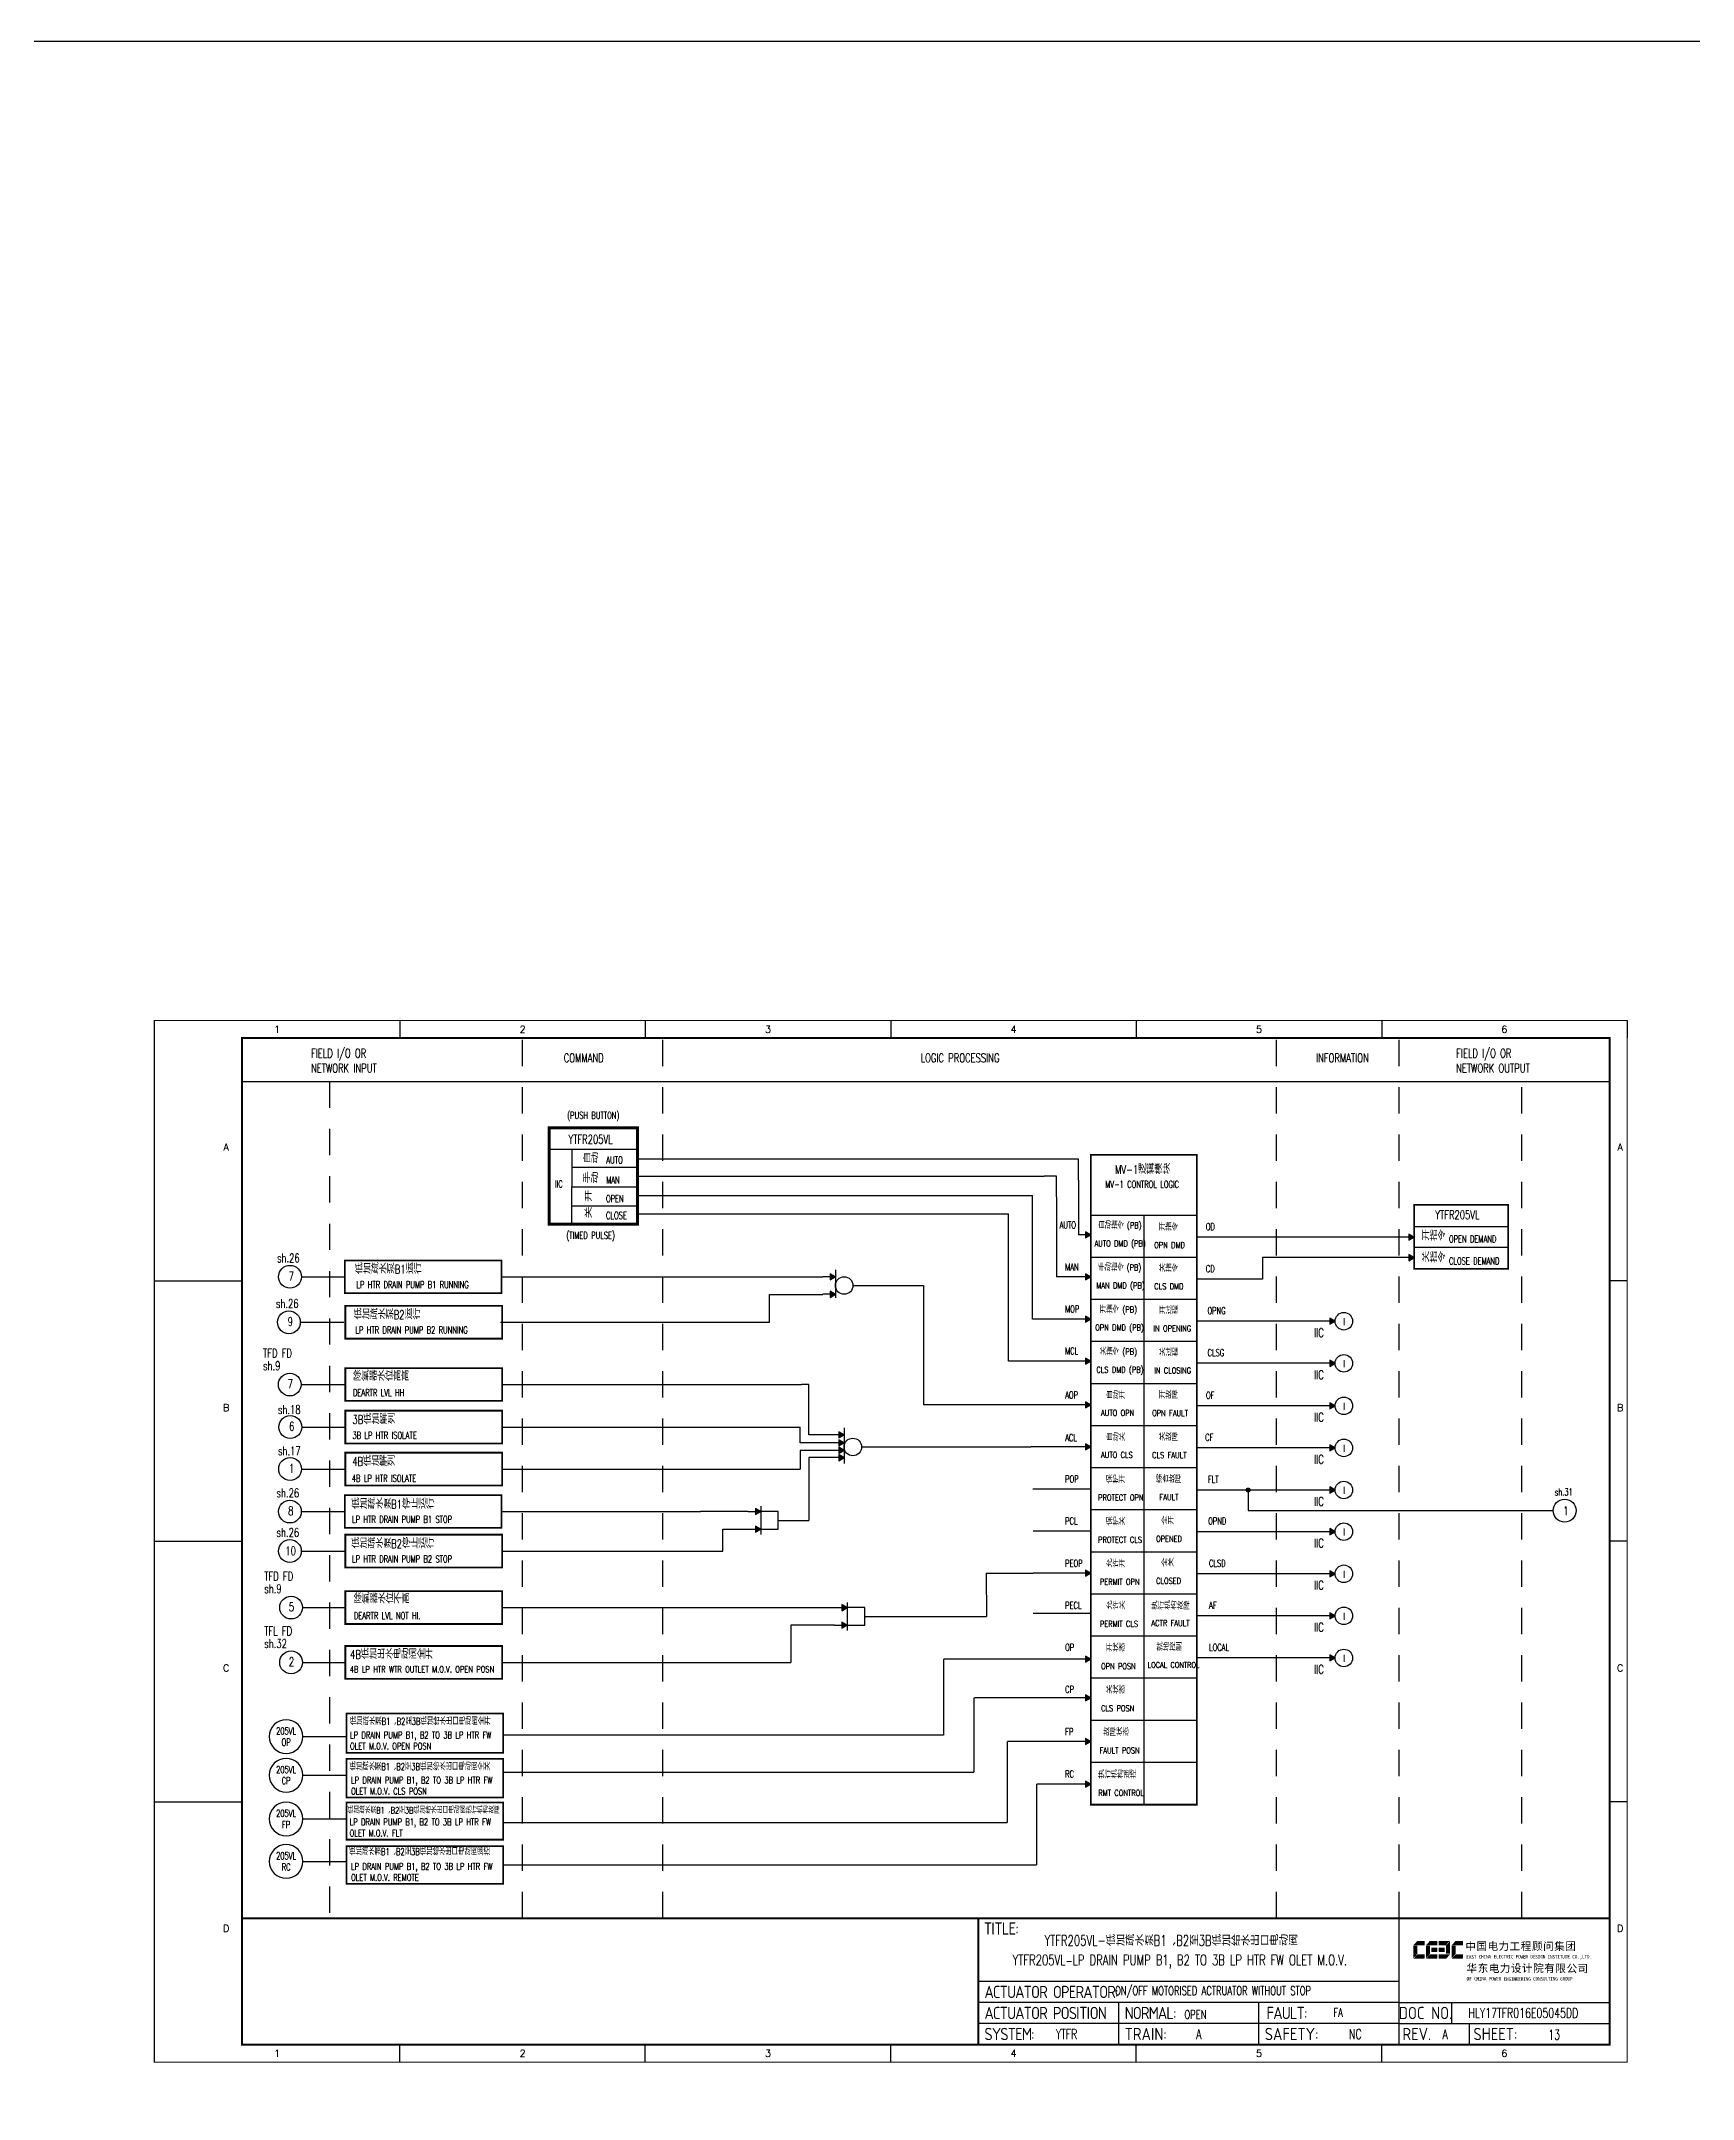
# Model space of a CAD drawing. Header units: millimetres. Extents: x 5560 to 16471, y 4607 to 8234.
# Drawn here: x 10719 to 11190, y 7481 to 8068 of the extents above; entities that cross this region are included whole.
import ezdxf
from ezdxf.enums import TextEntityAlignment as Align

# ---------------------------------------------------------------- set-up
doc = ezdxf.new("R2010")
doc.units = ezdxf.units.MM
doc.linetypes.add('DASHED', pattern=[0.75, 0.5, -0.25])
doc.linetypes.add('JIS_02_0.7', pattern=[1.35, 0.75, -0.6])
for name, color, linetype in [('BORDER', 1, 'Continuous'), ('INSTRUMENT', 4, 'Continuous'), ('MLINE', 6, 'Continuous'), ('TITLE', 1, 'Continuous'), ('TK', 7, 'Continuous'), ('图框_外框线', 7, 'Continuous'), ('图框_标题栏文字', 6, 'Continuous')]:
    doc.layers.add(name, color=color, linetype=linetype)
doc.styles.add('ecepdi', font='simhei.ttf', dxfattribs={"width": 0.9})
doc.styles.get("Standard").update_dxf_attribs({"font": 'romans.shx', "width": 0.7, "bigfont": '@0hztxta.shx'})
doc.styles.add('工程字', font='gbenor.shx', dxfattribs={"bigfont": 'gbcbig.shx'})

# ---------------------------------------------------------------- blocks, each defined once
blk = doc.blocks.new('INS00')
at = {"layer": 'INSTRUMENT', "color": 0}
blk.add_lwpolyline([(6, 0, 1), (-6, 0, 1)], format="xyb", close=True, dxfattribs=at)
at = {"layer": 'INSTRUMENT', "flags": 1}
for tag, p in [('INSNAM', (0, 9)), ('INSDGN', (0, -9)), ('INSTYP', (0, -12)), ('INSMAN', (0, -18)), ('INSREM', (0, -21)), ('INSSUP', (0, -15))]:
    blk.add_attdef(tag, text='', height=3, dxfattribs=at).set_placement(p, align=Align.TOP_CENTER)
at = {"layer": 'INSTRUMENT', "width": 0.7}
for tag, p in [('INSIDE', (0, 2)), ('INSSYS', (0, -2))]:
    blk.add_attdef(tag, text='', height=2.5, dxfattribs=at).set_placement(p, align=Align.MIDDLE)
for tag, p in [('INSHH', (6, 3.5)), ('INSL', (6, -3)), ('INSLL', (6, -6))]:
    blk.add_attdef(tag, p, '', height=2.5, dxfattribs=at)
at = {"layer": 'INSTRUMENT', "linetype": 'DASHED', "width": 0.7}
blk.add_attdef('INSH', (6, 0.5), '', height=2.5, dxfattribs=at)
blk = doc.blocks.new('huo')
at = {"layer": 'BORDER'}
for points in [[(-72.15, 909.27), (-73.65, 910.13), (-73.65, 908.4)], [(-72.15, 904.27), (-73.65, 905.13), (-73.65, 903.4)]]:
    blk.add_hatch(color=256, dxfattribs=at).paths.add_polyline_path(points)
for p, q in [((-72.15, 911.28), (-72.15, 903.28)), ((-72.15, 909.27), (-75.75, 909.27)), ((-72.15, 904.27), (-75.75, 904.27)), ((-67.15, 906.77), (-65.15, 906.77))]:
    blk.add_line(p, q, dxfattribs=at)
for points in [[(-72.15, 909.27), (-73.65, 910.13), (-73.65, 908.4)], [(-72.15, 904.27), (-73.65, 905.13), (-73.65, 903.4)]]:
    blk.add_lwpolyline(points, close=True, dxfattribs=at)
blk.add_circle((-69.65, 906.77), 2.5, dxfattribs=at)
blk = doc.blocks.new('A$C1E0003F3')
h = blk.add_hatch(color=152)
edge = h.paths.add_edge_path()
edge.add_ellipse((5.15, 4.41), major_axis=(0, 0.211), ratio=0.769231, start_angle=-90, end_angle=0)
edge.add_line((5.15, 4.62), (3.22, 4.62))
edge.add_line((3.22, 4.62), (2.09, 3.35))
edge.add_line((2.09, 3.35), (5.32, 3.35))
edge.add_line((5.32, 3.35), (5.32, 4.41))
h.paths.add_polyline_path([(3.22, 3.23), (2.09, 3.23), (2.09, -0.36), (3.22, 0.91)])
edge = h.paths.add_edge_path()
edge.add_line((5.32, 0.81), (3.27, 0.81))
edge.add_line((3.27, 0.81), (2.13, -0.46))
edge.add_line((2.13, -0.46), (5.15, -0.46))
edge.add_ellipse((5.15, -0.25), major_axis=(0, 0.211), ratio=0.769231, start_angle=180, end_angle=270)
edge.add_line((5.32, -0.25), (5.32, 0.81))
h = blk.add_hatch(color=152)
edge = h.paths.add_edge_path()
edge.add_ellipse((8.78, 4.41), major_axis=(0, 0.211), ratio=0.769231, start_angle=-90, end_angle=0)
edge.add_line((8.78, 4.62), (6.84, 4.62))
edge.add_line((6.84, 4.62), (5.71, 3.35))
edge.add_line((5.71, 3.35), (8.94, 3.35))
edge.add_line((8.94, 3.35), (8.94, 4.41))
h.paths.add_polyline_path([(6.84, 3.23), (5.71, 3.23), (5.71, -0.36), (6.84, 0.91)])
edge = h.paths.add_edge_path()
edge.add_ellipse((8.78, 2.49), major_axis=(0, 0.211), ratio=0.769231, start_angle=-90, end_angle=0)
edge.add_line((8.78, 2.7), (7.22, 2.7))
edge.add_line((7.22, 2.7), (7.22, 1.44))
edge.add_line((7.22, 1.44), (8.78, 1.44))
edge.add_ellipse((8.78, 1.65), major_axis=(0, 0.211), ratio=0.769231, start_angle=180, end_angle=270)
edge.add_line((8.94, 1.65), (8.94, 2.49))
edge = h.paths.add_edge_path()
edge.add_line((8.94, 0.81), (6.89, 0.81))
edge.add_line((6.89, 0.81), (5.75, -0.46))
edge.add_line((5.75, -0.46), (8.78, -0.46))
edge.add_ellipse((8.78, -0.25), major_axis=(0, 0.211), ratio=0.769231, start_angle=180, end_angle=270)
edge.add_line((8.94, -0.25), (8.94, 0.81))
h = blk.add_hatch(color=1)
edge = h.paths.add_edge_path()
edge.add_line((12.48, 4.62), (9.46, 4.62))
edge.add_ellipse((9.46, 4.41), major_axis=(0, 0.211), ratio=0.769231, start_angle=0, end_angle=90)
edge.add_line((9.3, 4.41), (9.3, 3.35))
edge.add_line((9.3, 3.35), (11.35, 3.35))
edge.add_line((11.35, 3.35), (12.48, 4.62))
h.paths.add_polyline_path([(12.57, 4.56), (11.38, 3.23), (11.38, 0.93), (12.57, 0.93)])
edge = h.paths.add_edge_path()
edge.add_line((11.03, 2.7), (9.46, 2.7))
edge.add_ellipse((9.46, 2.49), major_axis=(0, 0.211), ratio=0.769231, start_angle=0, end_angle=90)
edge.add_line((9.3, 2.49), (9.3, 1.65))
edge.add_ellipse((9.46, 1.65), major_axis=(0, 0.211), ratio=0.769231, start_angle=90, end_angle=180)
edge.add_line((9.46, 1.44), (11.03, 1.44))
edge.add_line((11.03, 1.44), (11.03, 2.7))
h = blk.add_hatch(color=1)
edge = h.paths.add_edge_path()
edge.add_line((12.58, 0.79), (9.3, 0.79))
edge.add_line((9.3, 0.79), (9.3, -0.27))
edge.add_ellipse((9.46, -0.27), major_axis=(0, 0.211), ratio=0.769231, start_angle=90, end_angle=180)
edge.add_line((9.46, -0.48), (11.43, -0.48))
edge.add_line((11.43, -0.48), (12.58, 0.79))
h = blk.add_hatch(color=152)
edge = h.paths.add_edge_path()
edge.add_ellipse((16.11, 4.41), major_axis=(0, 0.211), ratio=0.769231, start_angle=-90, end_angle=0)
edge.add_line((16.11, 4.62), (14.14, 4.62))
edge.add_line((14.14, 4.62), (13, 3.35))
edge.add_line((13, 3.35), (16.27, 3.35))
edge.add_line((16.27, 3.35), (16.27, 4.41))
h.paths.add_polyline_path([(14.14, 3.23), (13, 3.23), (13, -0.36), (14.14, 0.91)])
edge = h.paths.add_edge_path()
edge.add_line((16.27, 0.81), (14.18, 0.81))
edge.add_line((14.18, 0.81), (13.04, -0.46))
edge.add_line((13.04, -0.46), (16.03, -0.46))
edge.add_ellipse((16.03, -0.15), major_axis=(0, 0.316), ratio=0.769231, start_angle=180, end_angle=270)
edge.add_line((16.27, -0.15), (16.27, 0.81))
at = {"layer": 'TITLE', "color": 7, "style": 'ecepdi'}
for s, p in [('中', (16.92, 1.94)), ('国', (20.09, 2)), ('电', (23.25, 1.99)), ('力', (26.39, 1.96)), ('工', (29.53, 1.95)), ('程', (32.71, 1.98)), ('顾', (35.9, 1.98)), ('问', (39.09, 1.94)), ('集', (42.26, 1.98)), ('团', (45.42, 2.01)), ('华', (17.24, -4.31)), ('东', (20.45, -4.29)), ('电', (23.62, -4.35)), ('力', (26.75, -4.32)), ('设', (29.92, -4.3)), ('计', (33.05, -4.31)), ('院', (36.26, -4.29)), ('有', (39.41, -4.29)), ('限', (42.57, -4.32)), ('公', (45.78, -4.38)), ('司', (48.91, -4.35))]:
    blk.add_text(s, height=2.2, dxfattribs=at).set_placement(p)
at = {"layer": 'TITLE', "color": 7, "style": 'ecepdi', "width": 0.975}
for s, p in [('E', (17.58, 0.02)), ('A', (18.29, 0.03)), ('S', (19, 0.03)), ('T', (19.7, 0.03)), ('C', (21.1, 0.09)), ('H', (21.77, 0.09)), ('I', (22.46, 0.09)), ('N', (23.17, 0.1)), ('A', (23.86, 0.1)), ('E', (25.35, 0.09)), ('L', (26.05, 0.11)), ('E', (26.76, 0.1)), ('C', (27.46, 0.12)), ('T', (28.18, 0.11)), ('R', (28.87, 0.1)), ('I', (29.57, 0.11)), ('C', (30.28, 0.1)), ('P', (31.64, 0.09)), ('O', (32.32, 0.08)), ('W', (33.03, 0.08)), ('E', (33.72, 0.08)), ('R', (34.42, 0.09)), ('D', (35.81, 0.1)), ('E', (36.52, 0.1)), ('S', (37.2, 0.1)), ('I', (37.91, 0.09)), ('G', (38.68, 0.11)), ('N', (39.38, 0.09)), ('I', (40.72, 0.07)), ('N', (41.43, 0.08)), ('S', (42.14, 0.08)), ('T', (42.83, 0.08)), ('I', (43.52, 0.09)), ('T', (44.22, 0.07)), ('U', (44.93, 0.07)), ('T', (45.63, 0.08)), ('E', (46.34, 0.09)), ('C', (47.76, 0.11)), ('O', (48.48, 0.1)), ('L', (50.56, 0.1)), ('T', (51.27, 0.1)), ('D', (51.96, 0.1)), ('O', (17.67, -6.18)), ('OF', (18.01, -6.2)), ('F', (18.37, -6.2)), ('C', (19.8, -6.19)), ('H', (20.47, -6.19)), ('I', (21.15, -6.19)), ('N', (21.87, -6.18)), ('A', (22.56, -6.18)), ('P', (23.98, -6.2)), ('O', (24.66, -6.21)), ('W', (25.36, -6.21)), ('E', (26.06, -6.21)), ('R', (26.75, -6.2)), ('E', (28.19, -6.24)), ('N', (28.91, -6.27)), ('G', (29.62, -6.26)), ('I', (30.32, -6.27)), ('N', (31.02, -6.27)), ('E', (31.7, -6.28)), ('E', (32.41, -6.27)), ('R', (33.1, -6.24)), ('I', (33.81, -6.24)), ('N', (34.51, -6.26)), ('G', (35.2, -6.24)), ('C', (36.61, -6.19)), ('O', (37.3, -6.21)), ('N', (38, -6.2)), ('S', (38.71, -6.21)), ('U', (39.41, -6.18)), ('L', (40.11, -6.18)), ('T', (40.81, -6.19)), ('I', (41.51, -6.21)), ('N', (42.2, -6.21)), ('G', (42.91, -6.17)), ('G', (44.29, -6.2)), ('R', (45, -6.21)), ('O', (45.69, -6.22)), ('U', (46.39, -6.2)), ('P', (47.1, -6.23)), ('.', (49.23, 0.1)), (',', (49.87, 0.1)), ('.', (52.72, 0.11))]:
    blk.add_text(s, height=1, dxfattribs=at).set_placement(p, align=Align.MIDDLE_CENTER)
blk = doc.blocks.new('A$C57484896')
for p, q in [((70, 297), (70, 292)), ((140, 297), (140, 292)), ((210, 297), (210, 292)), ((280, 297), (280, 292)), ((350, 297), (350, 292)), ((420, 297), (420, 292)), ((0, 222.75), (25, 222.75)), ((420, 222.75), (415, 222.75)), ((0, 148.5), (25, 148.5)), ((420, 148.5), (415, 148.5)), ((0, 74.25), (25, 74.25)), ((420, 74.25), (415, 74.25)), ((70, 0), (70, 5)), ((140, 0), (140, 5)), ((210, 0), (210, 5)), ((280, 0), (280, 5)), ((350, 0), (350, 5))]:
    blk.add_line(p, q)
at = {"layer": 'MLINE', "linetype": 'JIS_02_0.7', "ltscale": 10}
for p, q in [((105, 41), (105, 292)), ((145, 41), (145, 292)), ((320, 41), (320, 292)), ((355, 41), (355, 292)), ((50, 279.56), (50, 41)), ((390, 41), (390, 279.56))]:
    blk.add_line(p, q, dxfattribs=at)
at = {"layer": 'MLINE'}
blk.add_line((25, 279.56), (415, 279.56), dxfattribs=at)
at = {"layer": '图框_外框线'}
for p, q in [((355, 5), (355, 41)), ((355, 23), (235, 23)), ((355, 17), (235, 17)), ((275, 11), (275, 17)), ((315, 11), (315, 17)), ((355, 17), (415, 17)), ((370, 11), (370, 17)), ((355, 11), (235, 11)), ((355, 11), (235, 11)), ((275, 5), (275, 11)), ((315, 5), (315, 11)), ((355, 11), (415, 11)), ((375, 5), (375, 11))]:
    blk.add_line(p, q, dxfattribs=at)
for points, const_width in [([(0, 0), (420, 0), (420, 297), (0, 297)], 0.3), ([(25, 5), (415, 5), (415, 292), (25, 292)], 0.6)]:
    blk.add_lwpolyline(points, close=True, dxfattribs=dict(at, const_width=const_width))
at = {"layer": '图框_外框线', "const_width": 0.6}
blk.add_lwpolyline([(235, 41), (25, 41)], dxfattribs=at)
at = {"layer": '图框_外框线'}
blk.add_lwpolyline([(415, 41, 0.6, 0.6, 0), (235, 41, 0.6, 0.6, 0), (235, 5, 0, 0, 0)], format="xyseb", dxfattribs=at)
blk.add_blockref('A$C1E0003F3', (356.94, 29.95))
at = {"layer": 'MLINE', "char_height": 2.5, "width": 31.8959, "attachment_point": 1}
for s, insert in [('FIELD I/O OR', (44.67, 288.89)), ('COMMAND', (116.74, 287.58)), ('LOGIC PROCESSING', (218.52, 287.58)), ('INFORMATION', (331.25, 287.58)), ('FIELD I/O OR', (371.22, 288.89)), ('NETWORK INPUT', (44.67, 284.64)), ('NETWORK OUTPUT', (371.22, 284.64))]:
    blk.add_mtext(s, dxfattribs=dict(at, insert=insert))
at = {"layer": 'TK', "color": 3}
for s, p in [('1', (35, 294.5)), ('2', (105, 294.5)), ('3', (175, 294.5)), ('4', (245, 294.5)), ('5', (315, 294.5)), ('6', (385, 294.5)), ('1', (35, 2.5)), ('2', (105, 2.5)), ('3', (175, 2.5)), ('4', (245, 2.5)), ('5', (315, 2.5)), ('6', (385, 2.5))]:
    blk.add_text(s, height=2, dxfattribs=at).set_placement(p, align=Align.MIDDLE)
for s, p in [('A', (20.5, 259.88)), ('A', (418, 259.88)), ('B', (20.5, 185.62)), ('B', (418, 185.62)), ('C', (20.5, 111.38)), ('C', (418, 111.38)), ('D', (20.5, 37.12)), ('D', (418, 37.12))]:
    blk.add_text(s, height=2, dxfattribs=at).set_placement(p, align=Align.CENTER)
at = {"layer": '图框_标题栏文字', "char_height": 3.5, "style": '工程字'}
for s, insert, width, attachment_point in [('{\\T0.9; TITLE:}', (234.86, 38.09), 14.2249, 4), ('{\\T0.9; ACTUATOR OPERATOR:}', (235, 20), 40, 4), ('{\\T0.9; ACTUATOR POSITION}', (235, 14), 45, 4), ('{\\T0.9; NORMAL:}', (275, 14), 18.2557, 4), ('{\\T0.9; FAULT:}', (315.44, 14), 15, 4), ('DOC NO.', (362.5, 14), 15, 5), ('{\\T0.9; SYSTEM:}', (235, 8), 17.9526, 4), ('{\\T0.9; }TRAIN: ', (275, 8), 17.6638, 4), ('SAFETY:', (324.3, 8), 22.3993, 5), ('REV.', (360, 8), 10, 5), ('SHEET:', (382.42, 8), 20, 5)]:
    blk.add_mtext(s, dxfattribs=dict(at, insert=insert, width=width, attachment_point=attachment_point))

msp = doc.modelspace()

# ---------------------------------------------------------------- hatches: boundary and pattern name
for points in [[(11018.7, 7727.84), (11017.2, 7728.7), (11017.2, 7726.97)], [(11110.95, 7727.21), (11109.45, 7728.08), (11109.45, 7726.34)], [(11110.95, 7721.34), (11109.45, 7722.2), (11109.45, 7720.47)], [(11018.7, 7715.84), (11017.2, 7716.7), (11017.2, 7714.97)], [(11018.7, 7703.84), (11017.2, 7704.7), (11017.2, 7702.97)], [(11088.39, 7703.21), (11086.89, 7704.08), (11086.89, 7702.34)], [(11018.7, 7691.84), (11017.2, 7692.7), (11017.2, 7690.97)], [(11088.39, 7691.21), (11086.89, 7692.08), (11086.89, 7690.34)], [(11018.7, 7679.37), (11017.2, 7680.23), (11017.2, 7678.5)], [(11088.39, 7679.09), (11086.89, 7679.96), (11086.89, 7678.23)], [(11018.7, 7667.37), (11017.2, 7668.23), (11017.2, 7666.5)], [(11088.39, 7667.09), (11086.89, 7667.96), (11086.89, 7666.23)], [(11088.39, 7655.09), (11086.89, 7655.96), (11086.89, 7654.23)], [(11088.39, 7643.21), (11086.89, 7644.08), (11086.89, 7642.34)], [(11018.7, 7631.37), (11017.2, 7632.23), (11017.2, 7630.5)], [(11088.39, 7631.21), (11086.89, 7632.08), (11086.89, 7630.34)], [(11088.39, 7619.21), (11086.89, 7620.08), (11086.89, 7618.34)], [(11018.7, 7606.86), (11017.2, 7607.72), (11017.2, 7605.99)], [(11088.39, 7607.21), (11086.89, 7608.08), (11086.89, 7606.34)], [(11018.7, 7595.84), (11017.2, 7596.7), (11017.2, 7594.97)], [(11018.7, 7583.37), (11017.2, 7584.23), (11017.2, 7582.5)], [(11018.7, 7571.25), (11017.2, 7572.11), (11017.2, 7570.38)]]:
    msp.add_hatch(color=256).paths.add_polyline_path(points)
h = msp.add_hatch(color=256)
edge = h.paths.add_edge_path()
edge.add_arc((11063.59, 7655.09), 0.55, 0, 360)
at = {"layer": 'BORDER'}
for points in [[(10948.37, 7670.8), (10946.87, 7671.67), (10946.87, 7669.93)], [(10948.37, 7668.54), (10946.87, 7669.41), (10946.87, 7667.67)], [(10948.37, 7666.39), (10946.87, 7667.26), (10946.87, 7665.53)], [(10948.37, 7664.32), (10946.87, 7665.18), (10946.87, 7663.45)], [(10924.62, 7648.94), (10923.12, 7649.8), (10923.12, 7648.07)], [(10924.62, 7643.94), (10923.12, 7644.8), (10923.12, 7643.07)], [(10949.27, 7621.55), (10947.77, 7622.41), (10947.77, 7620.68)], [(10949.27, 7616.55), (10947.77, 7617.41), (10947.77, 7615.68)]]:
    msp.add_hatch(color=256, dxfattribs=at).paths.add_polyline_path(points)

# ---------------------------------------------------------------- linework, layer by layer
at = {"color": 0}
for p, q in [((10864.28, 7758.37), (10889.45, 7758.37)), ((10864.28, 7758.37), (10864.28, 7730.87)), ((10889.45, 7758.37), (10889.45, 7730.87)), ((10864.28, 7752.25), (10889.45, 7752.25)), ((10870.7, 7752.25), (10870.67, 7730.87)), ((10870.67, 7747.1), (10889.42, 7747.1)), ((10870.67, 7741.52), (10889.42, 7741.52)), ((10870.67, 7736.15), (10889.42, 7736.15)), ((10889.45, 7730.87), (10864.28, 7730.87)), ((10870.67, 7730.87), (10889.45, 7730.87))]:
    msp.add_line(p, q, dxfattribs=at)
for p, q in [((11018.7, 7733.49), (11018.7, 7750.67)), ((11018.7, 7750.67), (11048.98, 7750.67)), ((11048.98, 7733.49), (11048.98, 7750.67)), ((11015.26, 7749.41), (10889.45, 7749.41)), ((10889.45, 7744.62), (11005.46, 7744.62)), ((11008.91, 7744.62), (11005.46, 7744.62)), ((11008.91, 7738.68), (11008.91, 7744.62)), ((11015.26, 7743.47), (11015.26, 7749.41)), ((10889.45, 7739.03), (11002.12, 7739.03)), ((11002.12, 7703.84), (11002.12, 7739.03)), ((11015.26, 7743.47), (11015.26, 7727.84)), ((10889.45, 7733.79), (10995.23, 7733.79)), ((10995.23, 7691.84), (10995.23, 7733.79)), ((11008.91, 7738.68), (11008.91, 7723.04)), ((11018.7, 7733.49), (11048.98, 7733.49)), ((11033.84, 7733.49), (11033.84, 7565.37)), ((11018.7, 7727.84), (11015.26, 7727.84)), ((11110.95, 7727.21), (11048.98, 7727.21)), ((11110.95, 7730.26), (11137.74, 7730.26)), ((11110.95, 7730.26), (11137.74, 7730.26)), ((11008.91, 7723.04), (11008.91, 7715.84)), ((11018.7, 7721.49), (11048.98, 7721.49)), ((11110.95, 7721.34), (11067.65, 7721.34)), ((11067.65, 7721.34), (11067.65, 7715.21)), ((11110.95, 7724.32), (11137.74, 7724.32)), ((10793.63, 7715.88), (10806.02, 7715.88)), ((10850.7, 7715.88), (10942.31, 7715.88)), ((11018.7, 7715.84), (11008.91, 7715.84)), ((11110.95, 7718.12), (11137.74, 7718.12)), ((11110.95, 7718.12), (11137.74, 7718.12)), ((10927.12, 7702.91), (10927.12, 7710.88)), ((10927.12, 7710.88), (10942.31, 7710.88)), ((10952.9, 7713.38), (10971.05, 7713.38)), ((10971.05, 7713.38), (10971.05, 7679.37)), ((11018.7, 7709.49), (11048.98, 7709.49)), ((11067.65, 7715.21), (11048.98, 7715.21)), ((11002.91, 7703.84), (11002.12, 7703.84)), ((11006.85, 7703.84), (11002.91, 7703.84)), ((11018.7, 7703.84), (11006.85, 7703.84)), ((10793.32, 7702.91), (10805.71, 7702.91)), ((10850.39, 7702.91), (10927.12, 7702.91)), ((11063.59, 7703.21), (11048.98, 7703.21)), ((11086.89, 7703.21), (11048.98, 7703.21)), ((11003.43, 7691.84), (10995.23, 7691.84)), ((11018.7, 7691.84), (11003.43, 7691.84)), ((11018.7, 7697.49), (11048.98, 7697.49)), ((11063.59, 7691.21), (11048.98, 7691.21)), ((11086.89, 7691.21), (11048.98, 7691.21)), ((10793.58, 7685.17), (10805.98, 7685.17)), ((10850.83, 7685.17), (10936.22, 7685.17)), ((10938.28, 7685.17), (10936.22, 7685.17)), ((10938.28, 7670.8), (10938.28, 7685.17)), ((11018.7, 7685.49), (11048.98, 7685.49)), ((11018.7, 7679.37), (10971.05, 7679.37)), ((11086.89, 7679.09), (11048.98, 7679.09)), ((10793.71, 7673.04), (10806.1, 7673.04)), ((10850.78, 7673.04), (10935.85, 7673.04)), ((10935.85, 7668.54), (10935.85, 7673.04)), ((10943.28, 7668.54), (10935.85, 7668.54)), ((10944.78, 7668.54), (10935.85, 7668.54)), ((10944.78, 7670.8), (10938.28, 7670.8)), ((11018.7, 7673.49), (11048.98, 7673.49)), ((10935.85, 7666.39), (10935.85, 7661.07)), ((10944.78, 7666.39), (10935.85, 7666.39)), ((10938.28, 7664.32), (10938.28, 7646.44)), ((10944.78, 7664.32), (10938.28, 7664.32)), ((10955.37, 7667.37), (11001.62, 7667.37)), ((11018.7, 7667.37), (11001.62, 7667.37)), ((11086.89, 7667.09), (11048.98, 7667.09)), ((10793.66, 7661.07), (10806.05, 7661.07)), ((10850.73, 7661.07), (10935.85, 7661.07)), ((11018.7, 7661.49), (11048.98, 7661.49)), ((11018.7, 7655.37), (11002.17, 7655.37)), ((11063.59, 7655.09), (11048.98, 7655.09)), ((11086.89, 7655.09), (11048.98, 7655.09)), ((11063.59, 7654.95), (11063.59, 7649.24)), ((10793.61, 7648.94), (10806.01, 7648.94)), ((10850.69, 7648.94), (10907.46, 7648.94)), ((10921.03, 7648.94), (10907.46, 7648.94)), ((10931.62, 7646.44), (10938.28, 7646.44)), ((11018.7, 7649.49), (11048.98, 7649.49)), ((11063.59, 7649.24), (11150.61, 7649.24)), ((10913.82, 7637.68), (10913.82, 7643.94)), ((10913.82, 7643.94), (10921.03, 7643.94)), ((11018.7, 7643.37), (11002.25, 7643.37)), ((11063.59, 7643.21), (11048.98, 7643.21)), ((11086.89, 7643.21), (11048.98, 7643.21)), ((10793.61, 7637.68), (10806.01, 7637.68)), ((10850.69, 7637.68), (10907.46, 7637.68)), ((10907.46, 7637.68), (10913.82, 7637.68)), ((11018.7, 7637.49), (11048.98, 7637.49)), ((10988.93, 7631.37), (11002.25, 7631.37)), ((10988.93, 7631.37), (10988.97, 7619.05)), ((11018.7, 7631.37), (11002.25, 7631.37)), ((11063.59, 7631.21), (11048.98, 7631.21)), ((11086.89, 7631.21), (11048.98, 7631.21)), ((10793.94, 7621.56), (10806.33, 7621.56)), ((10850.84, 7621.55), (10945.68, 7621.55)), ((11018.7, 7625.49), (11048.98, 7625.49)), ((10933.2, 7616.55), (10933.2, 7605.94)), ((10945.68, 7616.55), (10933.2, 7616.55)), ((10956.27, 7619.05), (10988.97, 7619.05)), ((11018.7, 7619.84), (11002.25, 7619.84)), ((11063.59, 7619.21), (11048.98, 7619.21)), ((11086.89, 7619.21), (11048.98, 7619.21)), ((11018.7, 7613.49), (11048.98, 7613.49)), ((10793.94, 7605.94), (10806.33, 7605.94)), ((10851.14, 7605.94), (10933.2, 7605.94)), ((10976.71, 7606.86), (10976.71, 7585.16)), ((11002.25, 7606.86), (10976.83, 7606.86)), ((11018.7, 7606.86), (11002.25, 7606.86)), ((11063.59, 7607.21), (11048.98, 7607.21)), ((11086.89, 7607.21), (11048.98, 7607.21)), ((11018.7, 7601.49), (11048.98, 7601.49)), ((10985.41, 7595.84), (10985.41, 7574.62)), ((11002.25, 7595.84), (10985.52, 7595.84)), ((11018.7, 7595.84), (11002.25, 7595.84)), ((10806.46, 7591.39), (10851.14, 7591.39)), ((10806.46, 7580.12), (10806.46, 7591.39)), ((10851.14, 7580.12), (10851.14, 7591.39)), ((11018.7, 7589.49), (11048.98, 7589.49)), ((10794.07, 7584.79), (10806.46, 7584.79)), ((10976.71, 7585.16), (10851.14, 7585.16)), ((10994.9, 7583.37), (10994.9, 7560.3)), ((11002.25, 7583.37), (10995.01, 7583.37)), ((11018.7, 7583.37), (11002.25, 7583.37)), ((10851.14, 7580.12), (10806.46, 7580.12)), ((10806.46, 7578.44), (10851.14, 7578.44)), ((10806.46, 7567.42), (10806.46, 7578.44)), ((10851.14, 7567.42), (10851.14, 7578.44)), ((10851.14, 7574.62), (10985.41, 7574.62)), ((11018.7, 7577.49), (11048.98, 7577.49)), ((10794.07, 7573.77), (10806.46, 7573.77)), ((11003.22, 7571.25), (11003.22, 7548.18)), ((11018.7, 7571.25), (11003.34, 7571.25)), ((10851.14, 7567.42), (10806.46, 7567.42)), ((10806.46, 7565.97), (10851.14, 7565.97)), ((10806.46, 7555.39), (10806.46, 7565.97)), ((10851.14, 7555.39), (10851.14, 7565.97)), ((10794.07, 7561.3), (10806.46, 7561.3)), ((10851.14, 7560.3), (10994.9, 7560.3)), ((10851.14, 7555.39), (10806.46, 7555.39)), ((10806.46, 7553.54), (10851.14, 7553.54)), ((10806.46, 7542.83), (10806.46, 7553.54)), ((10851.14, 7542.83), (10851.14, 7553.54)), ((10794.07, 7549.18), (10806.46, 7549.18)), ((10851.14, 7548.18), (11003.22, 7548.18)), ((10851.14, 7542.83), (10806.46, 7542.83))]:
    msp.add_line(p, q)
for points in [[(7160.94, 8068.2), (15336.96, 8068.2), (15336.96, 4606.91), (7160.94, 4606.91)], [(11018.7, 7733.49), (11048.98, 7733.49), (11048.98, 7565.37), (11018.7, 7565.37)], [(11018.7, 7727.84), (11017.2, 7728.7), (11017.2, 7726.97)], [(11110.95, 7727.21), (11109.45, 7728.08), (11109.45, 7726.34)], [(11110.95, 7721.34), (11109.45, 7722.2), (11109.45, 7720.47)], [(11018.7, 7715.84), (11017.2, 7716.7), (11017.2, 7714.97)], [(11018.7, 7703.84), (11017.2, 7704.7), (11017.2, 7702.97)], [(11088.39, 7703.21), (11086.89, 7704.08), (11086.89, 7702.34)], [(11018.7, 7691.84), (11017.2, 7692.7), (11017.2, 7690.97)], [(11088.39, 7691.21), (11086.89, 7692.08), (11086.89, 7690.34)], [(11018.7, 7679.37), (11017.2, 7680.23), (11017.2, 7678.5)], [(11088.39, 7679.09), (11086.89, 7679.96), (11086.89, 7678.23)], [(11018.7, 7667.37), (11017.2, 7668.23), (11017.2, 7666.5)], [(11088.39, 7667.09), (11086.89, 7667.96), (11086.89, 7666.23)], [(11088.39, 7655.09), (11086.89, 7655.96), (11086.89, 7654.23)], [(11088.39, 7643.21), (11086.89, 7644.08), (11086.89, 7642.34)], [(11018.7, 7631.37), (11017.2, 7632.23), (11017.2, 7630.5)], [(11088.39, 7631.21), (11086.89, 7632.08), (11086.89, 7630.34)], [(11088.39, 7619.21), (11086.89, 7620.08), (11086.89, 7618.34)], [(11018.7, 7606.86), (11017.2, 7607.72), (11017.2, 7605.99)], [(11088.39, 7607.21), (11086.89, 7608.08), (11086.89, 7606.34)], [(11018.7, 7595.84), (11017.2, 7596.7), (11017.2, 7594.97)], [(11018.7, 7583.37), (11017.2, 7584.23), (11017.2, 7582.5)], [(11018.7, 7571.25), (11017.2, 7572.11), (11017.2, 7570.38)]]:
    msp.add_lwpolyline(points, close=True)
at = {"color": 0, "const_width": 0.8}
msp.add_lwpolyline([(10864.28, 7758.37), (10889.45, 7758.37), (10889.45, 7730.87), (10864.28, 7730.87), (10864.28, 7758.37)], dxfattribs=at)
for points, const_width in [([(11018.7, 7750.67), (11048.98, 7750.67), (11048.98, 7565.37), (11018.7, 7565.37), (11018.7, 7750.67)], 0.5), ([(11018.7, 7750.67), (11048.98, 7750.67), (11048.98, 7565.37), (11018.7, 7565.37), (11018.7, 7750.67)], 0.2), ([(11110.95, 7736.38), (11137.74, 7736.38), (11137.74, 7718.12), (11110.95, 7718.12), (11110.95, 7736.38)], 0.5), ([(10806.02, 7720.55), (10850.7, 7720.55), (10850.7, 7711.21), (10806.02, 7711.21), (10806.02, 7720.55)], 0.5), ([(10806.16, 7707.58), (10850.84, 7707.58), (10850.84, 7698.24), (10806.16, 7698.24), (10806.16, 7707.58)], 0.5), ([(10806.16, 7689.84), (10850.84, 7689.84), (10850.84, 7680.5), (10806.16, 7680.5), (10806.16, 7689.84)], 0.5), ([(10806.16, 7677.71), (10850.84, 7677.71), (10850.84, 7668.37), (10806.16, 7668.37), (10806.16, 7677.71)], 0.5), ([(10806.16, 7665.74), (10850.84, 7665.74), (10850.84, 7656.4), (10806.16, 7656.4), (10806.16, 7665.74)], 0.5), ([(10806.01, 7653.61), (10850.69, 7653.61), (10850.69, 7644.27), (10806.01, 7644.27), (10806.01, 7653.61)], 0.5), ([(10806.16, 7642.35), (10850.84, 7642.35), (10850.84, 7633.01), (10806.16, 7633.01), (10806.16, 7642.35)], 0.5), ([(10806.16, 7626.23), (10850.84, 7626.23), (10850.84, 7616.89), (10806.16, 7616.89), (10806.16, 7626.23)], 0.5), ([(10806.16, 7610.61), (10850.84, 7610.61), (10850.84, 7601.27), (10806.16, 7601.27), (10806.16, 7610.61)], 0.5), ([(10806.46, 7591.39), (10851.14, 7591.39), (10851.14, 7580.12), (10806.46, 7580.12), (10806.46, 7591.39)], 0.5), ([(10806.46, 7578.44), (10851.14, 7578.44), (10851.14, 7567.42), (10806.46, 7567.42), (10806.46, 7578.44)], 0.5), ([(10806.46, 7565.97), (10851.14, 7565.97), (10851.14, 7555.39), (10806.46, 7555.39), (10806.46, 7565.97)], 0.5), ([(10806.46, 7553.54), (10851.14, 7553.54), (10851.14, 7542.83), (10806.46, 7542.83), (10806.46, 7553.54)], 0.5)]:
    msp.add_lwpolyline(points, dxfattribs=dict(const_width=const_width))
msp.add_lwpolyline([(11110.95, 7718.12), (11110.95, 7736.38), (11137.74, 7736.38), (11137.74, 7718.12)])
msp.add_lwpolyline([(11110.95, 7718.12), (11110.95, 7736.38), (11137.74, 7736.38), (11137.74, 7718.12)])
at = {"color": 1}
for centre in [(10790.37, 7715.89), (10790.06, 7702.91), (10790.32, 7685.17), (10790.45, 7673.04), (10790.4, 7661.07), (10790.35, 7648.94), (11153.86, 7649.21), (10790.35, 7637.68), (10790.68, 7621.57), (10790.68, 7605.94)]:
    msp.add_circle(centre, 3.25, dxfattribs=at)
for centre, radius in [((11090.89, 7703.21), 2.5), ((11090.89, 7691.21), 2.5), ((11090.89, 7679.09), 2.5), ((11090.89, 7667.09), 2.5), ((11090.89, 7655.09), 2.5), ((11063.59, 7655.09), 0.55), ((11090.89, 7643.21), 2.5), ((11090.89, 7631.21), 2.5), ((11090.89, 7619.21), 2.5), ((11090.89, 7607.21), 2.5)]:
    msp.add_circle(centre, radius)
at = {"layer": 'BORDER'}
for p, q in [((10948.37, 7670.8), (10944.78, 7670.8)), ((10948.37, 7668.54), (10944.78, 7668.54)), ((10948.37, 7672.81), (10948.37, 7662.64)), ((10948.37, 7666.39), (10944.78, 7666.39)), ((10948.37, 7664.32), (10944.78, 7664.32)), ((10953.37, 7667.37), (10955.37, 7667.37)), ((10921.03, 7648.94), (10924.62, 7648.94)), ((10924.62, 7650.44), (10924.62, 7642.44)), ((10929.62, 7646.44), (10931.62, 7646.44)), ((10921.03, 7643.94), (10924.62, 7643.94)), ((10945.68, 7621.55), (10949.27, 7621.55)), ((10949.27, 7623.05), (10949.27, 7615.05)), ((10945.68, 7616.55), (10949.27, 7616.55)), ((10954.27, 7619.05), (10956.27, 7619.05))]:
    msp.add_line(p, q, dxfattribs=at)
for points in [[(10948.37, 7670.8), (10946.87, 7671.67), (10946.87, 7669.93)], [(10948.37, 7668.54), (10946.87, 7669.41), (10946.87, 7667.67)], [(10948.37, 7666.39), (10946.87, 7667.26), (10946.87, 7665.53)], [(10948.37, 7664.32), (10946.87, 7665.18), (10946.87, 7663.45)], [(10924.62, 7648.94), (10923.12, 7649.8), (10923.12, 7648.07)], [(10929.62, 7648.94), (10924.62, 7648.94), (10924.62, 7643.94), (10929.62, 7643.94)], [(10924.62, 7643.94), (10923.12, 7644.8), (10923.12, 7643.07)], [(10949.27, 7621.55), (10947.77, 7622.41), (10947.77, 7620.68)], [(10954.27, 7621.55), (10949.27, 7621.55), (10949.27, 7616.55), (10954.27, 7616.55)], [(10949.27, 7616.55), (10947.77, 7617.41), (10947.77, 7615.68)]]:
    msp.add_lwpolyline(points, close=True, dxfattribs=at)
msp.add_circle((10950.87, 7667.37), 2.5, dxfattribs=at)

# ---------------------------------------------------------------- block references
for name, p in [('A$C57484896', (10751.68, 7491.97)), ('huo', (11018.05, 6806.62))]:
    msp.add_blockref(name, p)
at = {"layer": 'MLINE', "xscale": 0.7999999999992724, "yscale": 0.7999999999992724, "zscale": 0.8}
for p, values in [((10789.27, 7584.79), {'INSIDE': '205VL', 'INSSYS': 'OP'}), ((10789.27, 7573.77), {'INSIDE': '205VL', 'INSSYS': 'CP'}), ((10789.27, 7561.3), {'INSIDE': '205VL', 'INSSYS': 'FP'}), ((10789.27, 7549.18), {'INSIDE': '205VL', 'INSSYS': 'RC'})]:
    msp.add_blockref('INS00', p, dxfattribs=at).add_auto_attribs(values)

# ---------------------------------------------------------------- texts
at = {"width": 0.7}
for p in [(11090.93, 7702.08), (11090.93, 7690.08), (11090.93, 7677.97), (11090.93, 7665.97), (11090.93, 7653.97), (11090.93, 7642.08), (11090.93, 7630.08), (11090.93, 7618.08), (11090.93, 7606.08)]:
    msp.add_text('I', height=2, dxfattribs=at).set_placement(p, align=Align.CENTER)
at = {"color": 0, "attachment_point": 1}
for s, insert, char_height, width in [('(PUSH BUTTON)', (10869.42, 7762.93), 2, 72.978), ('YTFR205VL', (10869.79, 7756.34), 2.5, 73.0067), ('自动', (10873.81, 7750.78), 2.5, 73.0067), ('手动', (10873.78, 7745.16), 2.5, 73.0067), ('AUTO', (10880.57, 7750.16), 2, 73.0067), ('IIC', (10865.93, 7743.33), 2, 73.0067), ('开', (10874.24, 7739.92), 2.5, 73.0067), ('OPEN', (10880.49, 7739.12), 2, 73.0067), ('MAN', (10880.55, 7744.45), 2, 73.0067), ('关', (10874.24, 7735.15), 2.5, 73.0067), ('CLOSE', (10880.49, 7734.36), 2, 73.0067), ('(TIMED PULSE)', (10869.18, 7728.71), 2, 73.0067)]:
    msp.add_mtext(s, dxfattribs=dict(at, insert=insert, char_height=char_height, width=width))
at = {"attachment_point": 1}
for s, insert, char_height, width in [('MV-1逻辑模块', (11025.65, 7747.71), 2.5, 73.0067), ('MV-1 CONTROL LOGIC', (11022.87, 7743.25), 2, 48.5204), ('YTFR205VL', (11116.96, 7734.79), 2.5, 73.0067), ('AUTO', (11009.82, 7731.69), 2, 73.0067), ('自动指令', (11020.87, 7731.5), 2, 73.0067), ('(PB)', (11029.03, 7731.4), 1.7, 73.0067), ('开指令', (11038.1, 7731.03), 2, 73.0067), ('OD', (11051.52, 7731.22), 2, 73.0067), ('开指令', (11113.03, 7728.75), 2.5, 73.0067), ('OPEN DEMAND', (11120.86, 7727.62), 2, 73.0067), ('sh.26', (10786.67, 7722.5), 2.5, 73.0067), ('AUTO DMD (PB)', (11019.77, 7726.24), 1.7, 73.0067), ('OPN DMD', (11036.81, 7725.77), 1.7, 73.0067), ('关指令', (11113.03, 7722.53), 2.5, 73.0067), ('CLOSE DEMAND', (11120.86, 7721.4), 2, 73.0067), ('7', (10790.03, 7717.34), 2.5, 73.0067), ('低加疏水泵B1运行', (10808.86, 7719.29), 2.5, 73.0067), ('MAN', (11011.41, 7719.69), 2, 73.0067), ('MAN', (11011.41, 7719.69), 2, 73.0067), ('手动指令', (11020.85, 7719.5), 2, 73.0067), ('(PB)', (11028.95, 7719.4), 1.7, 73.0067), ('关指令', (11038.1, 7719.26), 2, 73.0067), ('CD', (11051.52, 7719.22), 2, 73.0067), ('sh.26', (10786.36, 7709.52), 2.5, 73.0067), ('LP HTR DRAIN PUMP B1 RUNNING', (10809.31, 7714.66), 2, 73.0067), ('MAN DMD (PB)', (11020.31, 7714.24), 1.7, 73.0067), ('CLS DMD', (11036.81, 7714.01), 1.7, 73.0067), ('9', (10789.72, 7704.37), 2.5, 73.0067), ('低加疏水泵B2运行', (10808.55, 7706.32), 2.5, 73.0067), ('MOP', (11011.41, 7707.69), 2, 73.0067), ('MOP', (11011.41, 7707.69), 2, 73.0067), ('开指令', (11021.27, 7707.5), 2, 73.0067), ('(PB)', (11027.75, 7707.4), 1.7, 73.0067), ('开过程', (11038.19, 7707.26), 2, 73.0067), ('OPNG', (11052, 7707.22), 2, 73.0067), ('LP HTR DRAIN PUMP B2 RUNNING', (10809, 7701.68), 2, 73.0067), ('OPN DMD (PB)', (11019.99, 7702.24), 1.7, 73.0067), ('IN OPENING', (11036.58, 7702.01), 1.7, 73.0067), ('IIC', (11082.39, 7701.21), 2.5, 4.5039), ('MCL', (11011.41, 7695.69), 2, 73.0067), ('MCL', (11011.41, 7695.69), 2, 73.0067), ('关指令', (11021.27, 7695.5), 2, 73.0067), ('(PB)', (11027.75, 7695.4), 1.7, 73.0067), ('关过程', (11038.19, 7695.26), 2, 73.0067), ('CLSG', (11052.03, 7695.22), 2, 73.0067), ('7', (10789.69, 7686.63), 2.5, 73.0067), ('除氧器水位高高', (10808.34, 7688.74), 2.5, 73.0067), ('CLS DMD (PB)', (11020.32, 7690.24), 1.7, 73.0067), ('IN CLOSING', (11036.8, 7690.01), 1.7, 73.0067), ('IIC', (11082.39, 7689.21), 2.5, 4.5039), ('DEARTR {\\C0;LVL HH}', (10808.34, 7683.84), 2, 73.0067), ('AOP', (11011.41, 7683.22), 2, 73.0067), ('自动开', (11023.03, 7683.03), 2, 73.0067), ('开故障', (11038.1, 7683.14), 2, 73.0067), ('OF', (11051.58, 7683.1), 2, 73.0067), ('sh.18', (10786.93, 7679.28), 2.5, 73.0067), ('6', (10790.11, 7674.5), 2.5, 73.0067), ('3B低加解列', (10808.18, 7676.43), 2.5, 73.0067), ('AUTO OPN', (11021.63, 7677.93), 1.7, 73.0067), ('OPN FAULT', (11036.22, 7677.89), 1.7, 73.0067), ('IIC', (11082.39, 7677.09), 2.5, 4.5039), ('3B LP HTR ISOLATE', (10808.18, 7671.65), 2, 73.0067), ('ACL', (11011.41, 7670.98), 2, 73.0067), ('自动关', (11023.03, 7671.03), 2, 73.0067), ('关故障', (11038.1, 7671.14), 2, 73.0067), ('CF', (11051.32, 7671.1), 2, 73.0067), ('sh.17', (10786.95, 7667.5), 2.5, 73.0067), ('1', (10790.06, 7662.53), 2.5, 73.0067), ('4B低加解列', (10808.13, 7664.46), 2.5, 73.0067), ('AUTO CLS', (11021.63, 7665.93), 1.7, 73.0067), ('CLS FAULT', (11036.22, 7665.89), 1.7, 73.0067), ('IIC', (11082.39, 7665.09), 2.5, 4.5039), ('4B LP HTR ISOLATE', (10808.01, 7659.45), 2, 73.0067), ('POP', (11011.41, 7659.22), 2, 73.0067), ('保护开', (11023.03, 7659.03), 2, 73.0067), ('综合故障', (11037.25, 7659.14), 2, 73.0067), ('FLT', (11052.13, 7659.1), 2, 73.0067), ('sh.26', (10786.53, 7655.5), 2.5, 73.0067), ('低加疏水泵B1停止运行', (10807.85, 7652.27), 2.5, 73.0067), ('PROTECT OPN', (11020.82, 7653.77), 1.7, 73.0067), ('FAULT', (11038.31, 7653.89), 1.7, 73.0067), ('IIC', (11082.39, 7653.09), 2.5, 4.5039), ('sh.31', (11150.99, 7655.53), 2, 73.0067), ('8', (10789.84, 7650.4), 2.5, 73.0067), ('LP HTR DRAIN PUMP B1 STOP', (10808.08, 7647.72), 2, 73.0067), ('PCL', (11011.41, 7647.22), 2, 73.0067), ('保护关', (11023.03, 7647.03), 2, 73.0067), ('全开', (11038.75, 7647.26), 2, 73.0067), ('OPND', (11052.2, 7647.22), 2, 73.0067), ('1', (11153.46, 7650.42), 2.5, 73.0067), ('sh.26', (10786.53, 7644.24), 2.5, 73.0067), ('低加疏水泵B2停止运行', (10807.85, 7641.01), 2.5, 73.0067), ('PROTECT CLS', (11020.82, 7641.77), 1.7, 73.0067), ('OPENED', (11037.33, 7642.01), 1.7, 73.0067), ('IIC', (11082.39, 7641.21), 2.5, 4.5039), ('10', (10789.05, 7638.99), 2.5, 73.0067), ('LP HTR DRAIN PUMP B2 STOP', (10808.08, 7636.46), 2, 73.0067), ('PEOP', (11011.41, 7635.22), 2, 73.0067), ('允许开', (11023.03, 7635.03), 2, 73.0067), ('全关', (11038.75, 7635.26), 2, 73.0067), ('CLSD', (11052.43, 7635.22), 2, 73.0067), ('PERMIT OPN', (11021.31, 7629.77), 1.7, 73.0067), ('CLOSED', (11037.33, 7630.01), 1.7, 73.0067), ('IIC', (11082.39, 7629.21), 2.5, 4.5039), ('5', (10790.05, 7623.03), 2.5, 73.0067), ('除氧器水位不高', (10808.52, 7625.26), 2.5, 73.0067), ('PECL', (11011.41, 7623.22), 2, 73.0067), ('允许关', (11023.03, 7623.03), 2, 73.0067), ('执行机构故障', (11035.95, 7623.03), 2, 73.0067), ('AF', (11052.46, 7623.22), 2, 73.0067), ('DEARTR {\\C0;LVL NOT HI.}', (10808.6, 7620.29), 2, 73.0067), ('PERMIT CLS', (11021.31, 7617.77), 1.7, 73.0067), ('ACTR FAULT', (11036.02, 7618.01), 1.7, 73.0067), ('IIC', (11082.39, 7617.21), 2.5, 4.5039), ('4B低加出水电动阀全开', (10807.52, 7609.44), 2.5, 73.0067), ('OP', (11011.41, 7611.22), 2, 73.0067), ('开状态', (11023.03, 7611.03), 2, 73.0067), ('就地控制', (11037.44, 7611.26), 2, 73.0067), ('LOCAL', (11052.46, 7611.22), 2, 73.0067), ('2', (10790.05, 7607.4), 2.5, 73.0067), ('4B LP HTR WTR OUTLET M.O.V. OPEN POSN', (10807.44, 7604.87), 1.8, 73.0067), ('OPN POSN', (11021.65, 7605.69), 1.7, 73.0067), ('LOCAL CONTROL', (11034.94, 7606.01), 1.6, 73.0067), ('IIC', (11082.39, 7605.21), 2.5, 4.5039), ('CP', (11011.41, 7599.22), 2, 73.0067), ('关状态', (11023.03, 7599.03), 2, 73.0067), ('CLS POSN', (11021.65, 7593.69), 1.7, 73.0067), ('FP', (11011.41, 7587.22), 2, 73.0067), ('故障状态', (11022.26, 7587.03), 2, 73.0067), ('LP DRAIN PUMP B1, B2 TO 3B LP HTR FW \\POLET M.O.V. OPEN POSN', (10807.49, 7586.18), 1.9, 73.0067), ('FAULT POSN', (11021.22, 7581.69), 1.7, 73.0067), ('低加疏水泵B1、B2至3B低加给水出口电动阀全关', (10807.3, 7577.16), 2, 73.0067), ('RC', (11011.41, 7575.1), 2, 73.0067), ('执行机构遥控', (11020.73, 7574.91), 2, 73.0067), ('LP DRAIN PUMP B1, B2 TO 3B LP HTR FW \\POLET M.O.V. CLS POSN', (10807.79, 7573.31), 1.9, 73.0067), ('RMT CONTROL', (11020.86, 7569.57), 1.7, 73.0067), ('LP DRAIN PUMP B1, B2 TO 3B LP HTR FW \\POLET M.O.V. FLT', (10807.38, 7561.38), 1.9, 73.0067), ('低加疏水泵B1、B2至3B低加给水出口电动阀遥控', (10807.22, 7552.97), 2, 73.0067), ('LP DRAIN PUMP B1, B2 TO 3B LP HTR FW \\POLET M.O.V. REMOTE', (10807.79, 7548.72), 1.9, 73.0067), ('\\pt3;YTFR205VL-低加疏水泵B1、B2至3B低加给水出口电动阀', (11005.53, 7528.15), 3, 79.5607), ('YTFR205VL{\\H0.8333x;-}LP DRAIN PUMP B1, B2 TO 3B LP HTR FW OLET M.O.V. ', (10996.43, 7522.56), 3, 114.3396), (' ON/OFF MOTORISED ACTRUATOR WITHOUT STOP', (11024.44, 7513.58), 2.5, 91.5509), ('FA', (11087.92, 7507.37), 2.5, 73.0067), ('YTFR', (11008.72, 7501.35), 2.8, 8.5983), ('A', (11048.77, 7501.35), 2.8, 8.5983), ('NC', (11092.36, 7501.35), 2.8, 8.5983), ('A', (11119.05, 7501.29), 2.8, 8.5983)]:
    msp.add_mtext(s, dxfattribs=dict(at, insert=insert, char_height=char_height, width=width))
at = {"color": 1, "char_height": 2.5, "width": 73.0067, "attachment_point": 1}
for s, insert in [('TFD FD', (10782.68, 7695.36)), ('sh.9', (10782.68, 7691.78)), ('TFD FD', (10783.03, 7631.75)), ('sh.9', (10783.03, 7628.18)), ('TFL FD', (10783.03, 7616.13)), ('sh.32', (10783.03, 7612.55)), ('{\\C6;OPEN}', (11045.41, 7506.79))]:
    msp.add_mtext(s, dxfattribs=dict(at, insert=insert))
at = {"width": 73.0067, "attachment_point": 1, "line_spacing_factor": 0.7}
for s, insert, char_height in [('低加疏水泵B1、B2至3B低加给水出口电动阀全开', (10807.41, 7590.11), 2), ('低加疏水泵B1、B2至3B低加给水出口电动阀执行机构故障', (10806.76, 7564.69), 1.8)]:
    msp.add_mtext(s, dxfattribs=dict(at, insert=insert, char_height=char_height))
at = {"width": 0.7}
for tag, p, s in [('HLY17TFR016E05045DD', (11126.41, 7504.59), ''), ('13', (11149.18, 7498.35), '1')]:
    msp.add_attdef(tag, p, s, height=2.8, dxfattribs=at)

doc.saveas('drawing.dxf')
